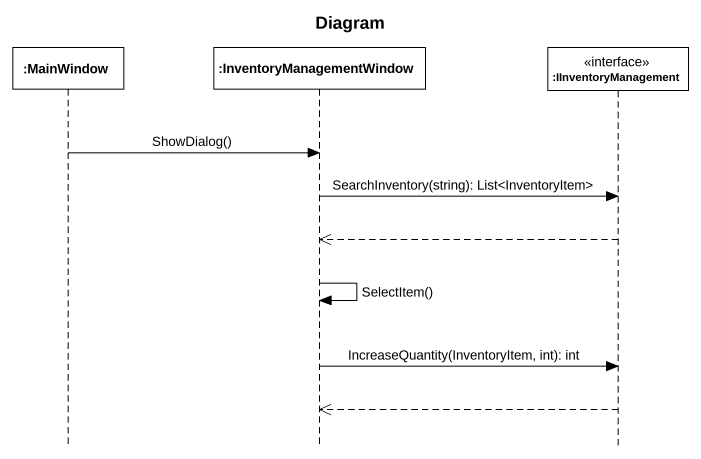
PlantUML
@startuml
title Diagram
hide footbox
participant ":MainWindow" as MainWindow
participant ":InventoryManagementWindow" as InventoryManagementWindow
participant ":IInventoryManagement" as IInventoryManagement <<interface>>

MainWindow -> InventoryManagementWindow : ShowDialog()
InventoryManagementWindow -> IInventoryManagement : SearchInventory(string): List<InventoryItem>
IInventoryManagement -->> InventoryManagementWindow
InventoryManagementWindow -> InventoryManagementWindow : SelectItem()
InventoryManagementWindow -> IInventoryManagement : IncreaseQuantity(InventoryItem, int): int
IInventoryManagement -->> InventoryManagementWindow
@enduml
